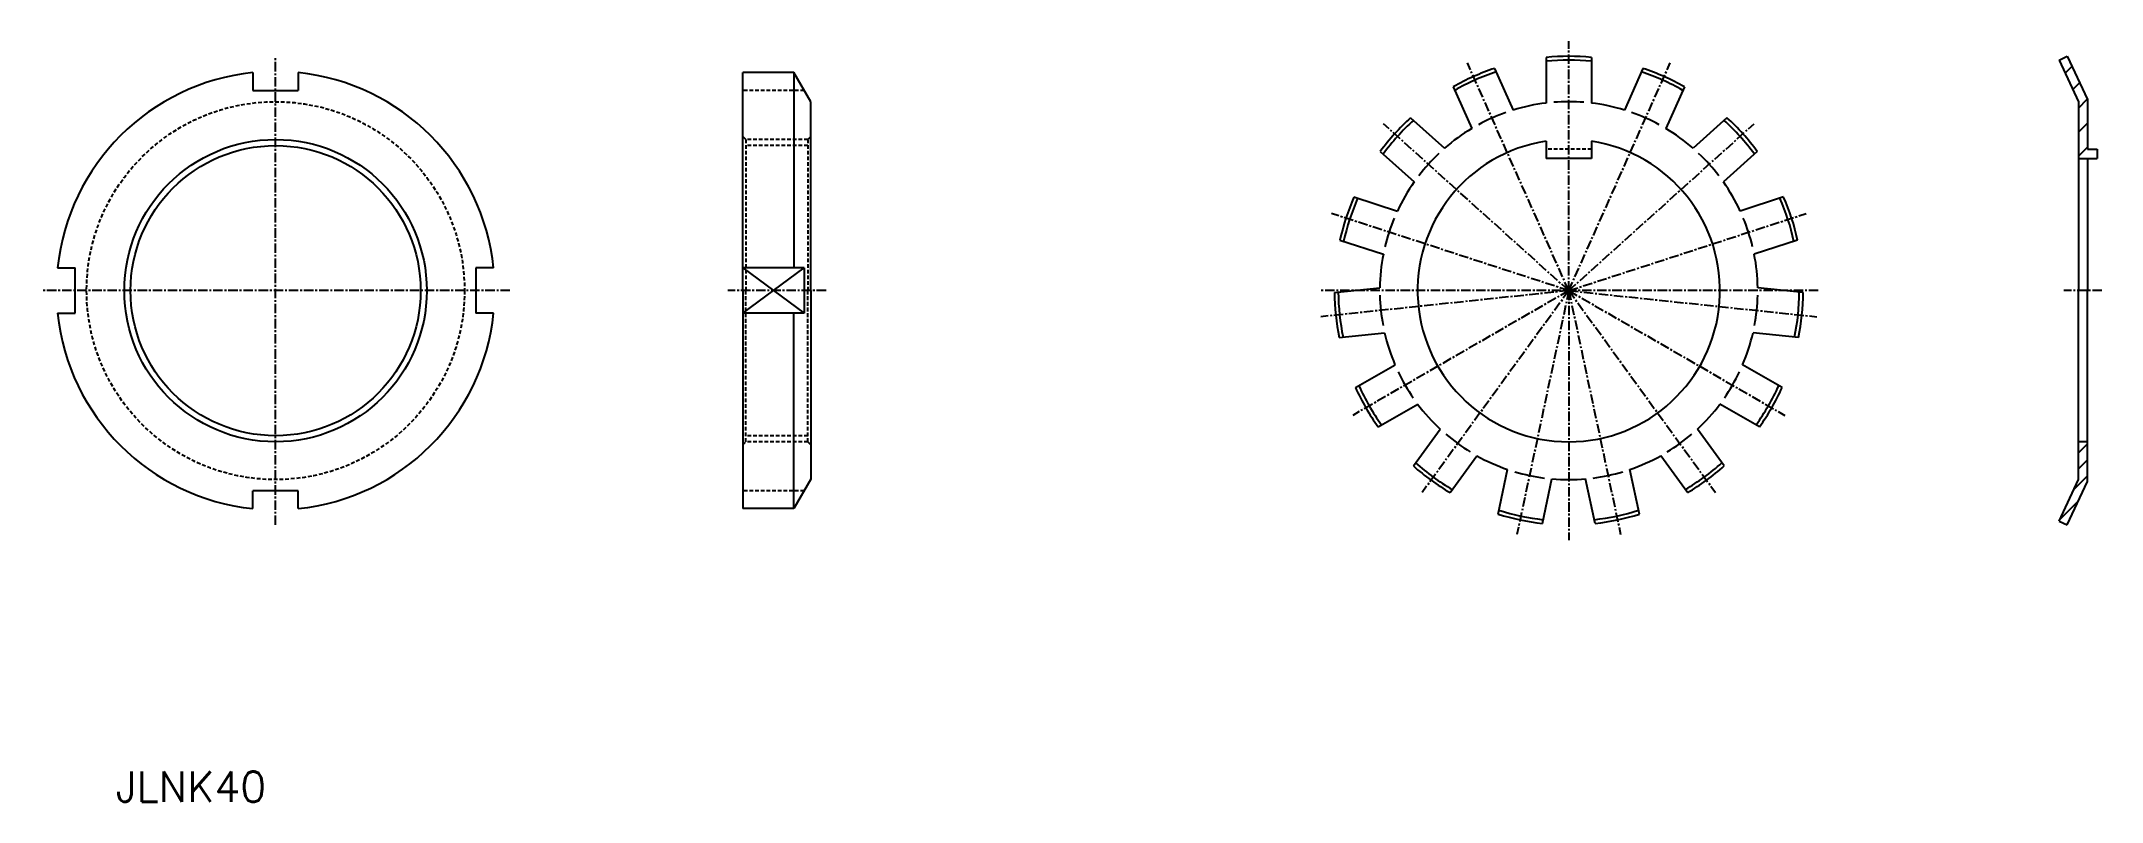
# Model space of a CAD drawing. Extents: x -20282 to -19844, y 30600 to 43339.
# Drawn here: x -20282.3 to -20009.7, y 38070.6 to 38171.2 of the extents above; entities outside this region: 3.
import ezdxf
from ezdxf.enums import TextEntityAlignment as Align

# ---------------------------------------------------------------- set-up
doc = ezdxf.new("R2010")
doc.units = 0
doc.header["$PDMODE"] = 1
doc.linetypes.add('CENTER', pattern=[2, 1.25, -0.25, 0.25, -0.25])
doc.linetypes.add('DASHED', pattern=[0.75, 0.5, -0.25])
doc.layers.get('0').update_dxf_attribs({"linetype": 'CONTINUOUS'})
doc.layers.add('CENTER', color=1, linetype='CENTER')
doc.styles.add('MISUMI', font='txt.shx')

# ---------------------------------------------------------------- blocks, each defined once
blk = doc.blocks.new('*X0')
at = {"color": 0, "linetype": 'CONTINUOUS'}
for p, q in [((-20014.56, 38166.98), (-20013.66, 38167.89)), ((-20013.55, 38164.81), (-20012.65, 38165.72)), ((-20012.81, 38162.37), (-20011.64, 38163.55)), ((-20012.81, 38159.19), (-20011.61, 38160.39)), ((-20012.81, 38156.01), (-20011.61, 38157.21))]:
    blk.add_line(p, q, dxfattribs=at)
blk = doc.blocks.new('*X1')
at = {"color": 0, "linetype": 'CONTINUOUS'}
for p, q in [((-20012.81, 38116.77), (-20011.61, 38117.97)), ((-20012.81, 38114.64), (-20011.61, 38115.84)), ((-20013.42, 38111.91), (-20011.61, 38113.72)), ((-20015.27, 38107.94), (-20012.79, 38110.42))]:
    blk.add_line(p, q, dxfattribs=at)

msp = doc.modelspace()

# ---------------------------------------------------------------- linework, layer by layer
at = {"color": 7, "linetype": 'CONTINUOUS'}
for p, q in [((-20009.07, 43338.89), (-20009.07, 43338.89)), ((-20009.07, 43338.43), (-20009.07, 43338.43)), ((-20083.22, 38169.08), (-20083.22, 38163.04)), ((-20077.22, 38169.08), (-20077.22, 38163.04)), ((-20015.37, 38168.71), (-20014.28, 38169.22)), ((-20015.37, 38168.71), (-20012.81, 38163.22)), ((-20014.28, 38169.22), (-20011.61, 38163.49)), ((-20254.3, 38167.07), (-20254.3, 38164.72)), ((-20248.3, 38167.07), (-20248.3, 38164.72)), ((-20189.48, 38138.22), (-20189.48, 38167.07)), ((-20182.72, 38167.07), (-20189.48, 38167.07)), ((-20180.48, 38163.19), (-20182.72, 38167.07)), ((-20182.72, 38167.07), (-20182.72, 38141.22)), ((-20090.03, 38167.63), (-20087.57, 38162.11)), ((-20070.41, 38167.63), (-20072.87, 38162.11)), ((-20254.3, 38164.72), (-20248.3, 38164.72)), ((-20180.48, 38138.22), (-20180.48, 38163.19)), ((-20095.51, 38165.19), (-20093.06, 38159.67)), ((-20064.93, 38165.19), (-20067.38, 38159.67)), ((-20012.81, 38163.22), (-20012.81, 38138.22)), ((-20011.61, 38163.49), (-20011.61, 38156.92)), ((-20101.14, 38161.1), (-20096.66, 38157.06)), ((-20059.3, 38161.1), (-20063.78, 38157.06)), ((-20083.22, 38157.99), (-20083.22, 38155.72)), ((-20077.22, 38157.99), (-20077.22, 38155.72)), ((-20105.16, 38156.64), (-20100.67, 38152.6)), ((-20077.22, 38155.72), (-20083.22, 38155.72)), ((-20055.28, 38156.64), (-20059.77, 38152.6)), ((-20012.81, 38155.72), (-20010.31, 38155.72)), ((-20011.61, 38156.92), (-20010.31, 38156.92)), ((-20011.61, 38155.72), (-20011.61, 38138.22)), ((-20010.31, 38156.92), (-20010.31, 38155.72)), ((-20108.64, 38150.61), (-20102.9, 38148.74)), ((-20051.8, 38150.61), (-20057.54, 38148.74)), ((-20110.49, 38144.9), (-20104.75, 38143.04)), ((-20049.95, 38144.9), (-20055.69, 38143.04)), ((-20280.15, 38141.22), (-20277.8, 38141.22)), ((-20277.8, 38135.22), (-20277.8, 38141.22)), ((-20224.8, 38141.22), (-20224.8, 38135.22)), ((-20222.46, 38141.22), (-20224.8, 38141.22)), ((-20181.37, 38141.22), (-20189.48, 38141.22)), ((-20181.37, 38141.22), (-20181.37, 38135.22)), ((-20111.22, 38137.98), (-20105.22, 38138.61)), ((-20049.22, 38137.98), (-20055.22, 38138.61)), ((-20189.48, 38138.22), (-20189.48, 38109.38)), ((-20180.48, 38138.22), (-20180.48, 38113.26)), ((-20012.81, 38113.22), (-20012.81, 38138.22)), ((-20011.61, 38112.95), (-20011.61, 38138.22)), ((-20280.15, 38135.22), (-20277.8, 38135.22)), ((-20222.46, 38135.22), (-20224.8, 38135.22)), ((-20181.37, 38135.22), (-20189.48, 38135.22)), ((-20182.72, 38109.38), (-20182.72, 38135.22)), ((-20110.59, 38132.01), (-20104.59, 38132.64)), ((-20049.85, 38132.01), (-20055.85, 38132.64)), ((-20108.44, 38125.39), (-20103.21, 38128.41)), ((-20052, 38125.39), (-20057.23, 38128.41)), ((-20105.44, 38120.2), (-20100.21, 38123.21)), ((-20055, 38120.2), (-20060.23, 38123.21)), ((-20100.78, 38115.02), (-20097.24, 38119.9)), ((-20059.66, 38115.02), (-20063.2, 38119.9)), ((-20011.61, 38118.22), (-20012.81, 38118.22)), ((-20095.93, 38111.5), (-20092.38, 38116.38)), ((-20089.57, 38108.66), (-20088.31, 38114.57)), ((-20070.87, 38108.66), (-20072.13, 38114.57)), ((-20064.51, 38111.5), (-20068.06, 38116.38)), ((-20254.3, 38109.38), (-20254.3, 38111.72)), ((-20248.3, 38111.72), (-20254.3, 38111.72)), ((-20248.3, 38109.38), (-20248.3, 38111.72)), ((-20180.48, 38113.26), (-20182.72, 38109.38)), ((-20083.7, 38107.42), (-20082.45, 38113.32)), ((-20076.74, 38107.42), (-20077.99, 38113.32)), ((-20015.37, 38107.73), (-20012.81, 38113.22)), ((-20014.28, 38107.22), (-20011.61, 38112.95)), ((-20182.72, 38109.38), (-20189.48, 38109.38)), ((-20015.37, 38107.73), (-20014.28, 38107.22))]:
    msp.add_line(p, q, dxfattribs=at)
at = {"color": 3, "linetype": 'DASHED'}
for p, q in [((-20181.37, 38164.72), (-20189.48, 38164.72)), ((-20189.48, 38158.62), (-20189.08, 38158.22)), ((-20180.88, 38158.22), (-20189.08, 38158.22)), ((-20189.08, 38158.22), (-20189.08, 38138.22)), ((-20180.48, 38158.62), (-20180.88, 38158.22)), ((-20180.88, 38158.22), (-20180.88, 38138.22)), ((-20180.88, 38157.41), (-20189.08, 38157.41)), ((-20077.22, 38156.92), (-20083.22, 38156.92)), ((-20189.08, 38118.22), (-20189.08, 38138.22)), ((-20180.88, 38118.22), (-20180.88, 38138.22)), ((-20189.48, 38117.82), (-20189.08, 38118.22)), ((-20180.88, 38119.03), (-20189.08, 38119.03)), ((-20180.88, 38118.22), (-20189.08, 38118.22)), ((-20180.48, 38117.82), (-20180.88, 38118.22)), ((-20181.37, 38111.72), (-20189.48, 38111.72))]:
    msp.add_line(p, q, dxfattribs=at)
at = {"color": 3, "linetype": 'CONTINUOUS'}
for p, q in [((-20189.48, 38141.22), (-20181.37, 38135.22)), ((-20189.48, 38135.22), (-20181.37, 38141.22))]:
    msp.add_line(p, q, dxfattribs=at)
at = {"color": 3, "linetype": 'DASHED'}
msp.add_circle((-20251.3, 38138.22), 25, dxfattribs=at)
at = {"color": 3, "linetype": 'CONTINUOUS'}
msp.add_circle((-20251.3, 38138.22), 20, dxfattribs=at)
at = {"color": 7, "linetype": 'CONTINUOUS'}
msp.add_circle((-20251.3, 38138.22), 19.19, dxfattribs=at)
for centre, radius, start, end in [((-20080.22, 38138.22), 31, 84.4466, 95.5534), ((-20080.22, 38138.22), 30.49, 84.3539, 95.6461), ((-20251.3, 38138.22), 29, 95.9378, 174.0622), ((-20251.3, 38138.22), 29, 5.9378, 84.0622), ((-20080.22, 38138.22), 31, 108.4466, 119.5534), ((-20080.22, 38138.22), 30.49, 108.3539, 119.6461), ((-20080.22, 38138.22), 30.49, 60.3539, 71.6461), ((-20080.22, 38138.22), 31, 60.4466, 71.5534), ((-20080.22, 38138.22), 25, 96.8921, 107.1079), ((-20080.22, 38138.22), 25, 96.8921, 107.1079), ((-20080.22, 38138.22), 25, 96.8921, 107.1079), ((-20080.22, 38138.22), 25, 96.8921, 107.1079), ((-20080.22, 38138.22), 25, 85.4114, 94.5886), ((-20080.22, 38138.22), 25, 72.8921, 83.1079), ((-20080.22, 38138.22), 25, 72.8921, 83.1079), ((-20080.22, 38138.22), 25, 72.8921, 83.1079), ((-20080.22, 38138.22), 25, 72.8921, 83.1079), ((-20080.22, 38138.22), 31, 132.4466, 143.5534), ((-20080.22, 38138.22), 30.49, 132.3539, 143.6461), ((-20080.22, 38138.22), 25, 109.4114, 118.5886), ((-20080.22, 38138.22), 25, 61.4114, 70.5886), ((-20080.22, 38138.22), 30.49, 36.3539, 47.6461), ((-20080.22, 38138.22), 31, 36.4466, 47.5534), ((-20080.22, 38138.22), 20, 98.6269, 81.3731), ((-20080.22, 38138.22), 25, 120.8921, 131.1079), ((-20080.22, 38138.22), 25, 120.8921, 131.1079), ((-20080.22, 38138.22), 25, 120.8921, 131.1079), ((-20080.22, 38138.22), 25, 120.8921, 131.1079), ((-20080.22, 38138.22), 25, 48.8921, 59.1079), ((-20080.22, 38138.22), 25, 48.8921, 59.1079), ((-20080.22, 38138.22), 25, 48.8921, 59.1079), ((-20080.22, 38138.22), 25, 48.8921, 59.1079), ((-20080.22, 38138.22), 25, 133.4114, 142.5886), ((-20080.22, 38138.22), 25, 37.4114, 46.5886), ((-20080.22, 38138.22), 25, 144.8921, 155.1079), ((-20080.22, 38138.22), 25, 144.8921, 155.1079), ((-20080.22, 38138.22), 25, 144.8921, 155.1079), ((-20080.22, 38138.22), 25, 144.8921, 155.1079), ((-20080.22, 38138.22), 25, 24.8921, 35.1079), ((-20080.22, 38138.22), 25, 24.8921, 35.1079), ((-20080.22, 38138.22), 25, 24.8921, 35.1079), ((-20080.22, 38138.22), 25, 24.8921, 35.1079), ((-20080.22, 38138.22), 31, 156.4466, 167.5534), ((-20080.22, 38138.22), 30.49, 156.3539, 167.6461), ((-20080.22, 38138.22), 30.49, 12.3539, 23.6461), ((-20080.22, 38138.22), 31, 12.4466, 23.5534), ((-20080.22, 38138.22), 25, 157.4114, 166.5886), ((-20080.22, 38138.22), 25, 13.4114, 22.5886), ((-20080.22, 38138.22), 25, 168.8921, 179.1079), ((-20080.22, 38138.22), 25, 168.8921, 179.1079), ((-20080.22, 38138.22), 25, 168.8921, 179.1079), ((-20080.22, 38138.22), 25, 168.8921, 179.1079), ((-20080.22, 38138.22), 25, 0.8921, 11.1079), ((-20080.22, 38138.22), 25, 0.8921, 11.1079), ((-20080.22, 38138.22), 25, 0.8921, 11.1079), ((-20080.22, 38138.22), 25, 0.8921, 11.1079), ((-20080.22, 38138.22), 31, 180.4466, 191.5534), ((-20080.22, 38138.22), 30.49, 180.3539, 191.6461), ((-20080.22, 38138.22), 25, 181.4114, 190.5886), ((-20080.22, 38138.22), 25, 349.4114, 358.5886), ((-20080.22, 38138.22), 30.49, 348.3539, 359.6461), ((-20080.22, 38138.22), 31, 348.4466, 359.5534), ((-20251.3, 38138.22), 29, 185.9378, 264.0622), ((-20251.3, 38138.22), 29, 275.9378, 354.0622), ((-20080.22, 38138.22), 25, 192.8921, 203.1079), ((-20080.22, 38138.22), 25, 192.8921, 203.1079), ((-20080.22, 38138.22), 25, 192.8921, 203.1079), ((-20080.22, 38138.22), 25, 192.8921, 203.1079), ((-20080.22, 38138.22), 25, 336.8921, 347.1079), ((-20080.22, 38138.22), 25, 336.8921, 347.1079), ((-20080.22, 38138.22), 25, 336.8921, 347.1079), ((-20080.22, 38138.22), 25, 336.8921, 347.1079), ((-20080.22, 38138.22), 25, 205.4114, 214.5886), ((-20080.22, 38138.22), 25, 325.4114, 334.5886), ((-20080.22, 38138.22), 31, 204.4466, 215.5534), ((-20080.22, 38138.22), 30.49, 204.3539, 215.6461), ((-20080.22, 38138.22), 30.49, 324.3539, 335.6461), ((-20080.22, 38138.22), 31, 324.4466, 335.5534), ((-20080.22, 38138.22), 25, 216.8921, 227.1079), ((-20080.22, 38138.22), 25, 216.8921, 227.1079), ((-20080.22, 38138.22), 25, 216.8921, 227.1079), ((-20080.22, 38138.22), 25, 216.8921, 227.1079), ((-20080.22, 38138.22), 25, 312.8921, 323.1079), ((-20080.22, 38138.22), 25, 312.8921, 323.1079), ((-20080.22, 38138.22), 25, 312.8921, 323.1079), ((-20080.22, 38138.22), 25, 312.8921, 323.1079), ((-20080.22, 38138.22), 25, 229.4114, 238.5886), ((-20080.22, 38138.22), 25, 301.4114, 310.5886), ((-20080.22, 38138.22), 31, 228.4466, 239.5534), ((-20080.22, 38138.22), 30.49, 228.3539, 239.6461), ((-20080.22, 38138.22), 25, 240.8921, 251.1079), ((-20080.22, 38138.22), 25, 240.8921, 251.1079), ((-20080.22, 38138.22), 25, 240.8921, 251.1079), ((-20080.22, 38138.22), 25, 240.8921, 251.1079), ((-20080.22, 38138.22), 25, 253.4114, 262.5886), ((-20080.22, 38138.22), 25, 277.4114, 286.5886), ((-20080.22, 38138.22), 25, 288.8921, 299.1079), ((-20080.22, 38138.22), 25, 288.8921, 299.1079), ((-20080.22, 38138.22), 25, 288.8921, 299.1079), ((-20080.22, 38138.22), 25, 288.8921, 299.1079), ((-20080.22, 38138.22), 30.49, 300.3539, 311.6461), ((-20080.22, 38138.22), 31, 300.4466, 311.5534), ((-20080.22, 38138.22), 25, 264.8921, 275.1079), ((-20080.22, 38138.22), 25, 264.8921, 275.1079), ((-20080.22, 38138.22), 25, 264.8921, 275.1079), ((-20080.22, 38138.22), 25, 264.8921, 275.1079), ((-20080.22, 38138.22), 31, 252.4466, 263.5534), ((-20080.22, 38138.22), 30.49, 252.3539, 263.6461), ((-20080.22, 38138.22), 30.49, 276.3539, 287.6461), ((-20080.22, 38138.22), 31, 276.4466, 287.5534)]:
    msp.add_arc(centre, radius, start, end, dxfattribs=at)
msp.add_point((-19844.35, 30599.58), dxfattribs=at)
at = {"layer": 'CENTER', "color": 1, "linetype": 'CENTER'}
for p, q in [((-20080.22, 38138.22), (-20080.22, 38171.22)), ((-20251.3, 38107.22), (-20251.3, 38169.22)), ((-20080.22, 38138.22), (-20093.64, 38168.37)), ((-20080.22, 38138.22), (-20066.8, 38168.37)), ((-20080.22, 38138.22), (-20104.74, 38160.3)), ((-20080.22, 38138.22), (-20055.7, 38160.3)), ((-20080.22, 38138.22), (-20111.6, 38148.42)), ((-20080.22, 38138.22), (-20048.83, 38148.42)), ((-20220.3, 38138.22), (-20282.3, 38138.22)), ((-20178.48, 38138.22), (-20191.48, 38138.22)), ((-20047.22, 38138.22), (-20113.22, 38138.22)), ((-20080.22, 38138.22), (-20113.04, 38134.77)), ((-20080.22, 38138.22), (-20108.8, 38121.72)), ((-20080.22, 38138.22), (-20099.62, 38111.52)), ((-20080.22, 38138.22), (-20087.08, 38105.94)), ((-20080.22, 38138.22), (-20073.36, 38105.94)), ((-20080.22, 38138.22), (-20060.82, 38111.52)), ((-20080.22, 38138.22), (-20051.64, 38121.72)), ((-20080.22, 38138.22), (-20047.4, 38134.77)), ((-20080.22, 38138.22), (-20080.22, 38105.22)), ((-20009.71, 38138.22), (-20014.71, 38138.22))]:
    msp.add_line(p, q, dxfattribs=at)

# ---------------------------------------------------------------- block references
at = {"color": 3, "linetype": 'CONTINUOUS'}
for name in ['*X0', '*X1']:
    msp.add_blockref(name, (0, 0), dxfattribs=at)

# ---------------------------------------------------------------- texts
at = {"color": 7, "linetype": 'CONTINUOUS', "style": 'MISUMI'}
msp.add_text('JLNK40', height=4, dxfattribs=at).set_placement((-20262.48, 38070.59), align=Align.CENTER)

doc.saveas('drawing.dxf')
